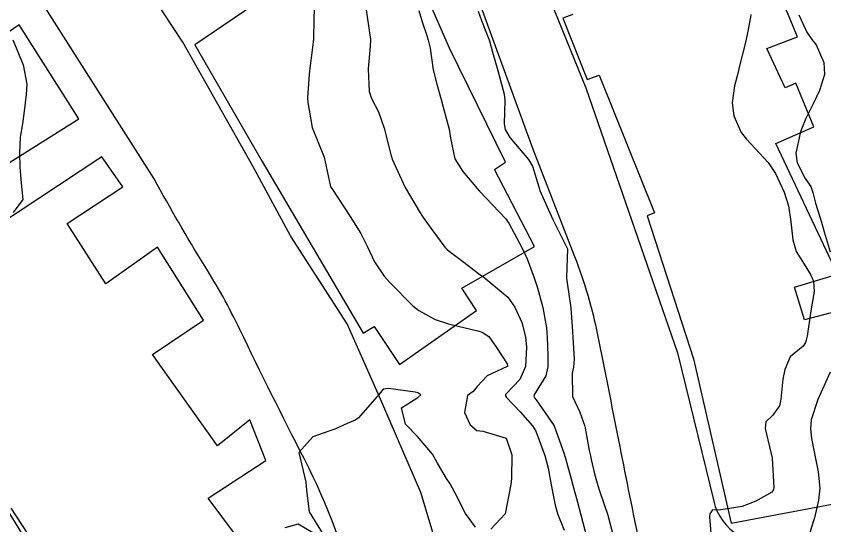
# Model space of a CAD drawing. Header units: metres. Extents: x 298520 to 308411, y 7433745 to 7450750.
# Drawn here: x 305556.5 to 305611.2, y 7436270.9 to 7436305.3 of the extents above; entities that cross this region are included whole.
import ezdxf

# ---------------------------------------------------------------- set-up
doc = ezdxf.new("R2010")
doc.units = ezdxf.units.M
doc.header["$LTSCALE"] = 10
for name, color, linetype in [('Curvas de Nivel 1m', 11, 'Continuous'), ('Curvas de Nivel 5m', 15, 'Continuous'), ('Edificações', 30, 'Continuous'), ('Vias Primárias', 230, 'Continuous')]:
    doc.layers.add(name, color=color, linetype=linetype)

msp = doc.modelspace()

# ---------------------------------------------------------------- linework, layer by layer
at = {"layer": 'Curvas de Nivel 1m', "flags": 128}
for points, elevation in [([(305580.193, 7436305.768), (305580.421, 7436304.208), (305580.479, 7436303.773), (305580.463, 7436303.285), (305580.336, 7436301.774), (305580.4, 7436300.236), (305580.561, 7436299.771), (305581.028, 7436298.868), (305581.415, 7436297.757), (305581.885, 7436295.903), (305581.93, 7436295.75), (305581.957, 7436295.675), (305582.822, 7436293.74), (305583.846, 7436292.025), (305583.961, 7436291.845), (305584.044, 7436291.727), (305584.646, 7436290.903), (305585.518, 7436289.704), (305585.669, 7436289.559), (305585.81, 7436289.449), (305586.793, 7436288.7), (305587.795, 7436287.933), (305588.155, 7436287.676), (305589.773, 7436286.335), (305590.243, 7436285.653), (305590.715, 7436284.608), (305590.96, 7436283.642), (305591.039, 7436282.944), (305590.973, 7436281.641), (305590.588, 7436280.768), (305589.695, 7436279.802), (305589.619, 7436279.736), (305589.609, 7436279.661), (305589.692, 7436279.541), (305590.61, 7436278.574), (305591.448, 7436277.633), (305591.667, 7436277.257), (305592.282, 7436275.624), (305592.499, 7436274.757), (305592.702, 7436273.619), (305592.966, 7436272.26), (305593.145, 7436271.615), (305593.587, 7436270.571)], 714), ([(305583.749, 7436305.733), (305583.994, 7436304.887), (305584.286, 7436304.026), (305584.395, 7436303.724), (305584.523, 7436303.173), (305584.725, 7436301.718), (305584.981, 7436300.752), (305585.273, 7436299.71), (305585.411, 7436299.191), (305585.809, 7436297.702), (305585.904, 7436297.089), (305586.198, 7436295.697), (305586.739, 7436294.827), (305587.697, 7436293.682), (305587.861, 7436293.496), (305589.61, 7436291.662), (305589.838, 7436291.336), (305590.747, 7436289.646), (305591.076, 7436288.912), (305591.561, 7436287.633), (305591.783, 7436286.952), (305592.137, 7436285.626), (305592.389, 7436284.263), (305592.438, 7436283.623), (305592.49, 7436282.382), (305592.49, 7436281.622), (305592.343, 7436280.995), (305591.698, 7436279.939), (305591.57, 7436279.756), (305591.522, 7436279.633), (305591.576, 7436279.516), (305591.691, 7436279.389), (305592.904, 7436277.618), (305593.603, 7436275.651), (305593.615, 7436275.61), (305593.642, 7436275.502), (305594.054, 7436274.03), (305594.166, 7436273.602), (305594.477, 7436272.463), (305594.715, 7436271.593), (305595.125, 7436270.042)], 713), ([(305587.775, 7436305.682), (305587.997, 7436305.039), (305588.536, 7436303.674), (305588.746, 7436302.898), (305589.09, 7436301.669), (305589.536, 7436300.065), (305589.579, 7436299.664), (305589.516, 7436298.065), (305589.59, 7436297.663), (305589.905, 7436297.136), (305591.169, 7436295.641), (305591.432, 7436295.19), (305591.865, 7436293.803), (305591.914, 7436293.629), (305591.942, 7436293.549), (305592.789, 7436291.62), (305593.813, 7436289.61), (305593.741, 7436287.663), (305593.745, 7436287.61), (305593.788, 7436287.307), (305594.042, 7436285.606), (305594.158, 7436284.015), (305594.176, 7436283.604), (305594.262, 7436282.136), (305594.222, 7436281.603), (305594.134, 7436281.186), (305594.143, 7436279.603), (305594.635, 7436278.549), (305594.98, 7436277.59), (305595.271, 7436275.964), (305595.354, 7436275.584), (305595.405, 7436275.348), (305595.631, 7436274.383), (305595.856, 7436273.578), (305595.974, 7436273.222), (305596.532, 7436271.571), (305596.877, 7436270.274)], 712), ([(305606.211, 7436305.458), (305606.188, 7436305.271), (305605.99, 7436304.205), (305605.819, 7436303.462), (305605.451, 7436301.977), (305605.325, 7436301.469), (305605.109, 7436300.637), (305604.943, 7436299.475), (305605.058, 7436298.607), (305605.543, 7436297.466), (305605.906, 7436297.01), (305607.376, 7436295.445), (305607.876, 7436294.701), (305608.468, 7436293.434), (305608.761, 7436292.519), (305608.923, 7436291.429), (305609.047, 7436290.201), (305609.263, 7436289.426), (305609.804, 7436288.558), (305610.236, 7436287.852), (305610.435, 7436287.41), (305610.486, 7436286.706), (305610.261, 7436285.413), (305610.026, 7436283.696), (305609.952, 7436283.417), (305609.895, 7436283.263), (305609.737, 7436283.008), (305608.874, 7436282.28), (305608.516, 7436281.432), (305608.368, 7436280.771), (305608.241, 7436279.435), (305608.139, 7436278.985), (305607.682, 7436278.328), (305607.225, 7436277.897), (305607.168, 7436277.445), (305607.643, 7436275.44), (305607.769, 7436273.439), (305607.748, 7436273.312), (305607.62, 7436273.125), (305606.539, 7436272.525), (305605.61, 7436272.163), (305604.044, 7436271.92), (305603.607, 7436271.931), (305603.432, 7436271.664), (305603.419, 7436271.492), (305603.573, 7436269.49)], 711), ([(305556.302, 7436303.735), (305557, 7436302.05), (305557.254, 7436300.737), (305557.191, 7436300.047), (305557.058, 7436298.912), (305556.944, 7436298.05), (305556.786, 7436297.165), (305556.758, 7436296.051), (305556.772, 7436295.153), (305556.872, 7436294.05), (305556.966, 7436292.935), (305556.33, 7436292.055)], 716), ([(305556.157, 7436272.054), (305557.267, 7436270.354)], 716)]:
    msp.add_lwpolyline(points, dxfattribs=dict(at, elevation=elevation))
at = {"layer": 'Curvas de Nivel 5m', "flags": 128}
for points, elevation in [([(305576.669, 7436305.813), (305576.657, 7436305.153), (305576.63, 7436303.814), (305576.574, 7436303.217), (305576.393, 7436301.816), (305576.345, 7436301.428), (305576.229, 7436299.817), (305576.239, 7436299.508), (305576.534, 7436297.814), (305576.967, 7436296.74), (305577.354, 7436295.805), (305577.768, 7436293.897), (305577.793, 7436293.801), (305577.862, 7436293.678), (305579.119, 7436291.787), (305579.826, 7436290.626), (305580.254, 7436289.773), (305580.764, 7436288.727), (305581.407, 7436287.756), (305581.786, 7436287.316), (305583.355, 7436285.734), (305583.76, 7436285.416), (305584.868, 7436284.827), (305585.751, 7436284.535), (305586.418, 7436284.361), (305587.747, 7436284.055), (305588.035, 7436283.966), (305588.486, 7436283.673), (305589.001, 7436282.933), (305589.724, 7436281.807), (305589.749, 7436281.686), (305589.749, 7436281.66), (305589.741, 7436281.642), (305589.722, 7436281.629), (305588.383, 7436281.003), (305587.702, 7436280.277), (305587.435, 7436279.944), (305587.052, 7436279.686), (305586.841, 7436278.529), (305587.229, 7436277.684), (305587.667, 7436277.306), (305588.083, 7436277.259), (305589.66, 7436276.798), (305590.036, 7436275.654), (305590.027, 7436274.054), (305589.981, 7436273.655), (305589.603, 7436271.66), (305588.629, 7436270.627)], 715), ([(305609.456, 7436305.425), (305609.991, 7436304.271), (305610.337, 7436303.766), (305610.621, 7436303.41), (305611.152, 7436302.215), (305611.198, 7436301.401), (305610.85, 7436300.314), (305610.413, 7436299.413), (305609.923, 7436298.425), (305609.641, 7436297.698), (305609.554, 7436297.424), (305609.243, 7436296.077), (305609.333, 7436295.425), (305609.872, 7436294.352), (305610.264, 7436293.811), (305610.407, 7436293.412), (305610.58, 7436292.681), (305610.981, 7436291.403), (305611.166, 7436290.74), (305611.573, 7436289.394)], 710), ([(305611.576, 7436281.256), (305610.743, 7436279.404), (305610.298, 7436278.03), (305610.237, 7436277.412), (305610.313, 7436276.76), (305610.571, 7436275.406), (305610.75, 7436274.519), (305610.878, 7436273.401), (305610.793, 7436272.581), (305610.514, 7436271.406), (305610.294, 7436270.708), (305609.942, 7436269.414), (305609.853, 7436267.712), (305609.875, 7436267.415), (305609.908, 7436267.054), (305610.021, 7436265.413), (305610.123, 7436264.024), (305610.277, 7436263.408), (305610.687, 7436262.594), (305611.402, 7436261.391)], 710), ([(305587.589, 7436270.767), (305586.922, 7436271.687), (305586.19, 7436273.122), (305585.884, 7436273.697), (305585.626, 7436274.052), (305585.021, 7436275.094), (305584.684, 7436275.714), (305583.661, 7436276.907), (305582.851, 7436277.738), (305582.582, 7436278.843), (305583.691, 7436279.533), (305583.893, 7436279.727), (305583.695, 7436279.866), (305583.517, 7436279.91), (305581.699, 7436280.151), (305581.353, 7436280.1), (305581.079, 7436279.759), (305579.677, 7436278.163), (305579.449, 7436278.008), (305578.901, 7436277.788), (305578.071, 7436277.392), (305577.665, 7436277.251), (305576.593, 7436276.877), (305575.643, 7436275.82), (305576.125, 7436273.815), (305576.169, 7436273.263), (305576.348, 7436271.813), (305577.573, 7436269.8), (305575.59, 7436270.975), (305574.694, 7436270.725)], 715)]:
    msp.add_lwpolyline(points, dxfattribs=dict(at, elevation=elevation))
at = {"layer": 'Edificações'}
for points in [[(305572.592, 7436306.106), (305568.607, 7436303.4), (305573.156, 7436295.513), (305579.998, 7436283.886), (305580.743, 7436284.351), (305582.449, 7436281.78), (305587.666, 7436285.416), (305586.673, 7436286.934), (305591.577, 7436289.758), (305588.878, 7436294.972), (305589.622, 7436295.468), (305585.834, 7436303.17), (305581.705, 7436312.637)], [(305594.16, 7436305.46), (305593.495, 7436305.21), (305595.13, 7436301.068), (305595.947, 7436301.34), (305599.703, 7436292.041), (305599.188, 7436291.829), (305602.339, 7436282.166), (305604.883, 7436271.035), (305613.262, 7436272.615), (305612.998, 7436273.493), (305616.485, 7436274.429), (305612.841, 7436285.578), (305609.844, 7436284.786), (305609.168, 7436287.016), (305612.077, 7436287.896), (305607.903, 7436296.719), (305610.459, 7436297.864), (305609.253, 7436300.813), (305608.519, 7436300.49), (305607.285, 7436303.16), (305609.37, 7436303.952), (305606.727, 7436310.272)], [(305548.39, 7436290.62), (305560.774, 7436298.39), (305556.738, 7436304.762), (305553.007, 7436302.218)], [(305571.364, 7436270.251), (305569.51, 7436272.731), (305573.406, 7436275.273), (305572.337, 7436278.018), (305570.137, 7436276.26), (305565.737, 7436282.443), (305569.193, 7436284.783), (305566.082, 7436289.71), (305562.594, 7436287.231), (305559.977, 7436291.32), (305563.748, 7436293.799), (305562.329, 7436295.826), (305547.788, 7436286.217)], [(305555.966, 7436271.862), (305557.943, 7436268.629)]]:
    msp.add_lwpolyline(points, dxfattribs=at)
at = {"layer": 'Vias Primárias'}
for points in [[(305505.27, 7436431.86), (305514.342, 7436422.917), (305520.826, 7436415.882), (305529.995, 7436405.361), (305536.598, 7436396.579), (305543.764, 7436386.207), (305549.543, 7436377.489), (305556.973, 7436366.262), (305565.621, 7436352.6), (305570.28, 7436344.965), (305575.795, 7436334.601), (305579.691, 7436325.88), (305582.862, 7436318.878), (305587.517, 7436307.189), (305591.447, 7436296.422), (305594.286, 7436289.086, -0.042557), (305595.837, 7436283.776, -0.001323), (305597.257, 7436276.643, 0.004596), (305600.002, 7436263.309, -0.008748), (305602.292, 7436251.698, 0.018525), (305604.187, 7436242.991, -0.023612), (305606.379, 7436232.403), (305607.722, 7436226.641), (305611.033, 7436214.878)], [(305602.282, 7436211.208), (305598.749, 7436220.199), (305594.958, 7436231.16), (305593.142, 7436237.909), (305589.664, 7436251.926), (305585.559, 7436267.561), (305583.897, 7436273.115), (305581.095, 7436279.594), (305578.914, 7436284.53), (305575.069, 7436290.473), (305572.526, 7436295.19), (305567.803, 7436303.586), (305558.976, 7436316.986), (305549.837, 7436331.113), (305542.667, 7436343.063), (305530.672, 7436361.134), (305523.298, 7436372.097), (305516.959, 7436381.559), (305508.08, 7436393.447), (305500.498, 7436403.832), (305492.658, 7436412.4), (305486.06, 7436419.781), (305477.235, 7436429.848, -0.040275)], [(305597.44, 7436206.289), (305593.195, 7436216.838), (305590.445, 7436224.607), (305588.342, 7436231.001), (305585.877, 7436240.615), (305582.725, 7436252.942), (305579.652, 7436265.591, 0.058972), (305576.013, 7436275.372, -0.006125), (305571.647, 7436284.148, 0.027067), (305569.261, 7436288.478, -0.016053), (305565.868, 7436294.327), (305554.835, 7436311.667), (305546.67, 7436324.367), (305537.089, 7436339.162), (305523.145, 7436360.702), (305514.373, 7436374.004), (305500.471, 7436393.363), (305491.776, 7436403.649), (305477.754, 7436419.28), (305469.747, 7436429.033)], [(305584.373, 7436326.783), (305595.053, 7436300.494), (305601.247, 7436282.571), (305603.694, 7436272.525, 0.194766), (305605.364, 7436270.204, 0.164365), (305608.907, 7436269.35), (305618.684, 7436272.364), (305628.72, 7436276.001, 0.136202), (305632.221, 7436278.492, 0.223667), (305633.483, 7436283.617, 0.045727), (305632.422, 7436287.173), (305621.91, 7436308.224)]]:
    msp.add_lwpolyline(points, format="xyb", dxfattribs=at)

doc.saveas('drawing.dxf')
